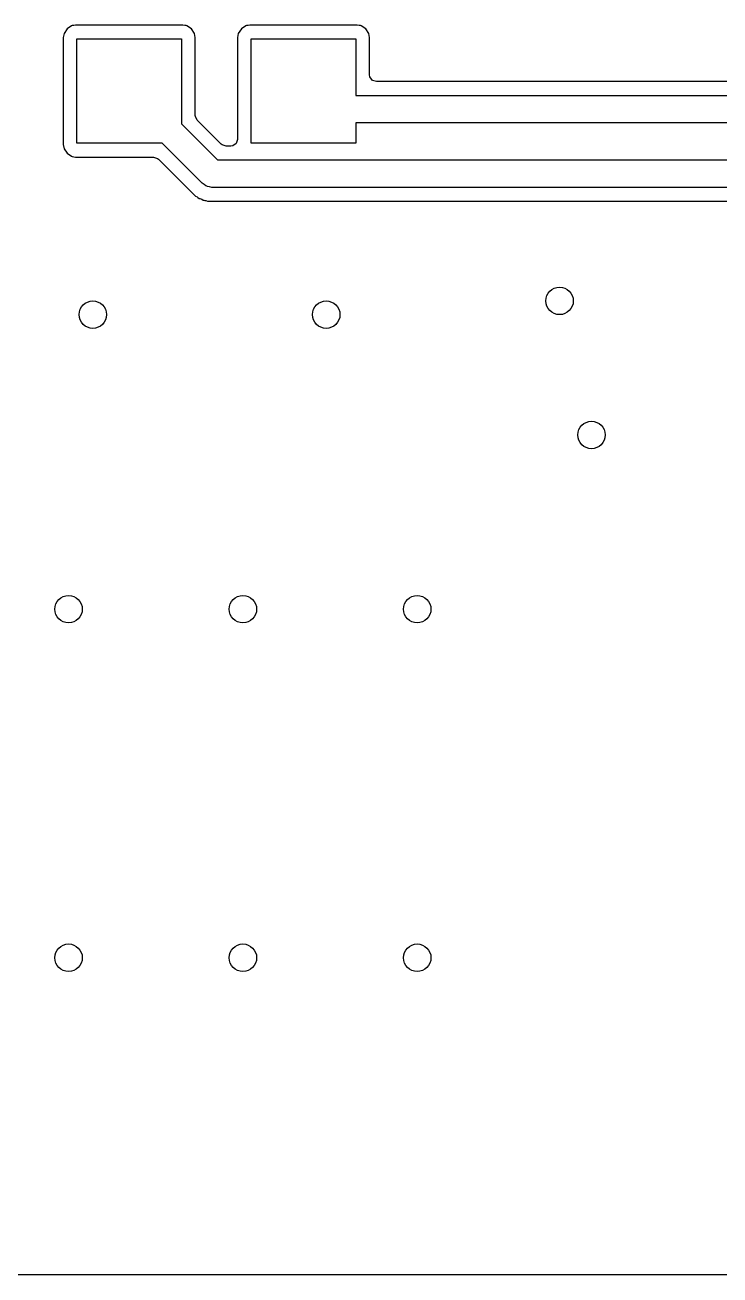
# Model space of a CAD drawing. Extents: x 3.91 to 7.47, y -4.88 to -2.92.
# Drawn here: x 5.364 to 5.762, y -4.88 to -4.162 of the extents above; entities that cross this region are included whole.
import ezdxf

# ---------------------------------------------------------------- set-up
doc = ezdxf.new("R2010")
doc.units = 0
doc.header["$MEASUREMENT"] = 0
doc.layers.add('BLACK', color=7, linetype='CONTINUOUS')

msp = doc.modelspace()

# ---------------------------------------------------------------- linework, layer by layer
at = {"layer": 'BLACK', "linetype": 'CONTINUOUS'}
for p, q in [((5.38604, -4.16704), (5.38558, -4.16934)), ((5.38779, -4.16442), (5.38604, -4.16704)), ((5.3904, -4.16268), (5.38779, -4.16442)), ((5.39077, -4.1626), (5.3904, -4.16268)), ((5.39167, -4.16243), (5.39077, -4.1626)), ((5.39077, -4.1626), (5.39077, -4.1626)), ((5.3927, -4.16222), (5.39167, -4.16243)), ((5.45426, -4.16222), (5.3927, -4.16222)), ((5.45529, -4.16243), (5.45426, -4.16222)), ((5.45618, -4.1626), (5.45529, -4.16243)), ((5.45656, -4.16268), (5.45618, -4.1626)), ((5.45618, -4.1626), (5.45618, -4.1626)), ((5.45917, -4.16442), (5.45656, -4.16268)), ((5.46091, -4.16704), (5.45917, -4.16442)), ((5.46137, -4.16934), (5.46091, -4.16704)), ((5.48604, -4.16704), (5.48558, -4.16934)), ((5.48779, -4.16442), (5.48604, -4.16704)), ((5.4904, -4.16268), (5.48779, -4.16442)), ((5.49077, -4.1626), (5.4904, -4.16268)), ((5.49167, -4.16243), (5.49077, -4.1626)), ((5.49077, -4.1626), (5.49077, -4.1626)), ((5.4927, -4.16222), (5.49167, -4.16243)), ((5.55426, -4.16222), (5.4927, -4.16222)), ((5.55529, -4.16243), (5.55426, -4.16222)), ((5.55618, -4.1626), (5.55529, -4.16243)), ((5.55656, -4.16268), (5.55618, -4.1626)), ((5.55618, -4.1626), (5.55618, -4.1626)), ((5.55917, -4.16442), (5.55656, -4.16268)), ((5.56091, -4.16704), (5.55917, -4.16442)), ((5.56137, -4.16934), (5.56091, -4.16704)), ((5.38558, -4.16934), (5.38558, -4.23089)), ((5.39348, -4.23012), (5.39348, -4.17012)), ((5.39348, -4.17012), (5.45348, -4.17012)), ((5.45348, -4.17012), (5.45348, -4.21898)), ((5.46137, -4.2141), (5.46137, -4.16934)), ((5.48558, -4.16934), (5.48558, -4.22785)), ((5.49348, -4.23012), (5.49348, -4.17012)), ((5.49348, -4.17012), (5.55348, -4.17012)), ((5.55348, -4.17012), (5.55348, -4.20263)), ((5.56137, -4.19084), (5.56137, -4.16934)), ((5.56156, -4.19205), (5.56137, -4.19084)), ((5.56298, -4.194), (5.56156, -4.19205)), ((5.56527, -4.19474), (5.56298, -4.194)), ((5.83258, -4.19474), (5.56527, -4.19474)), ((5.55348, -4.20263), (5.83746, -4.20263)), ((5.46142, -4.21471), (5.46137, -4.2141)), ((5.46251, -4.21685), (5.46142, -4.21471)), ((5.47627, -4.23061), (5.46251, -4.21685)), ((5.45348, -4.21898), (5.47414, -4.23964)), ((5.84045, -4.21838), (5.55348, -4.21838)), ((5.55348, -4.21838), (5.55348, -4.23012)), ((5.38558, -4.23089), (5.38604, -4.2332)), ((5.44234, -4.23012), (5.39348, -4.23012)), ((5.46531, -4.25308), (5.44234, -4.23012)), ((5.47673, -4.231), (5.47627, -4.23061)), ((5.47903, -4.23175), (5.47673, -4.231)), ((5.48169, -4.23175), (5.47903, -4.23175)), ((5.48289, -4.23156), (5.48169, -4.23175)), ((5.48484, -4.23014), (5.48289, -4.23156)), ((5.48558, -4.22785), (5.48484, -4.23014)), ((5.55348, -4.23012), (5.49348, -4.23012)), ((5.38604, -4.2332), (5.38779, -4.23581)), ((5.38779, -4.23581), (5.3904, -4.23755)), ((5.3904, -4.23755), (5.39077, -4.23763)), ((5.39077, -4.23763), (5.39077, -4.23763)), ((5.39077, -4.23763), (5.39167, -4.2378)), ((5.39167, -4.2378), (5.3927, -4.23801)), ((5.3927, -4.23801), (5.43746, -4.23801)), ((5.43746, -4.23801), (5.43975, -4.23875)), ((5.43975, -4.23875), (5.44021, -4.23915)), ((5.44021, -4.23915), (5.4615, -4.26043)), ((5.47414, -4.23964), (5.79523, -4.23964)), ((5.46643, -4.25378), (5.46531, -4.25308)), ((5.46745, -4.25461), (5.46643, -4.25378)), ((5.4615, -4.26043), (5.46234, -4.26086)), ((5.46234, -4.26086), (5.46286, -4.26118)), ((5.46286, -4.26118), (5.46363, -4.26174)), ((5.46789, -4.25471), (5.46745, -4.25461)), ((5.46828, -4.25495), (5.46789, -4.25471)), ((5.46958, -4.2551), (5.46828, -4.25495)), ((5.47087, -4.25539), (5.46958, -4.2551)), ((5.79523, -4.25539), (5.47087, -4.25539)), ((5.46363, -4.26174), (5.46392, -4.26184)), ((5.46392, -4.26184), (5.46392, -4.26184)), ((5.46392, -4.26184), (5.46454, -4.26203)), ((5.46454, -4.26203), (5.4651, -4.26227)), ((5.4651, -4.26227), (5.46595, -4.2627)), ((5.46595, -4.2627), (5.46625, -4.26275)), ((5.46625, -4.26275), (5.46625, -4.26275)), ((5.46625, -4.26275), (5.46688, -4.26285)), ((5.46688, -4.26285), (5.46748, -4.26299)), ((5.46748, -4.26299), (5.46838, -4.26328)), ((5.46838, -4.26328), (5.78915, -4.26328)), ((7.46688, -4.87962), (3.91047, -4.87962))]:
    msp.add_line(p, q, dxfattribs=at)
at = {"layer": 'BLACK'}
for centre in [(5.67033, -4.32059), (5.40261, -4.32846), (5.53647, -4.32846), (5.68867, -4.39752), (5.38867, -4.49752), (5.48867, -4.49752), (5.58867, -4.49752), (5.38867, -4.69752), (5.48867, -4.69752), (5.58867, -4.69752)]:
    msp.add_circle(centre, 0.00787, dxfattribs=at)

doc.saveas('drawing.dxf')
